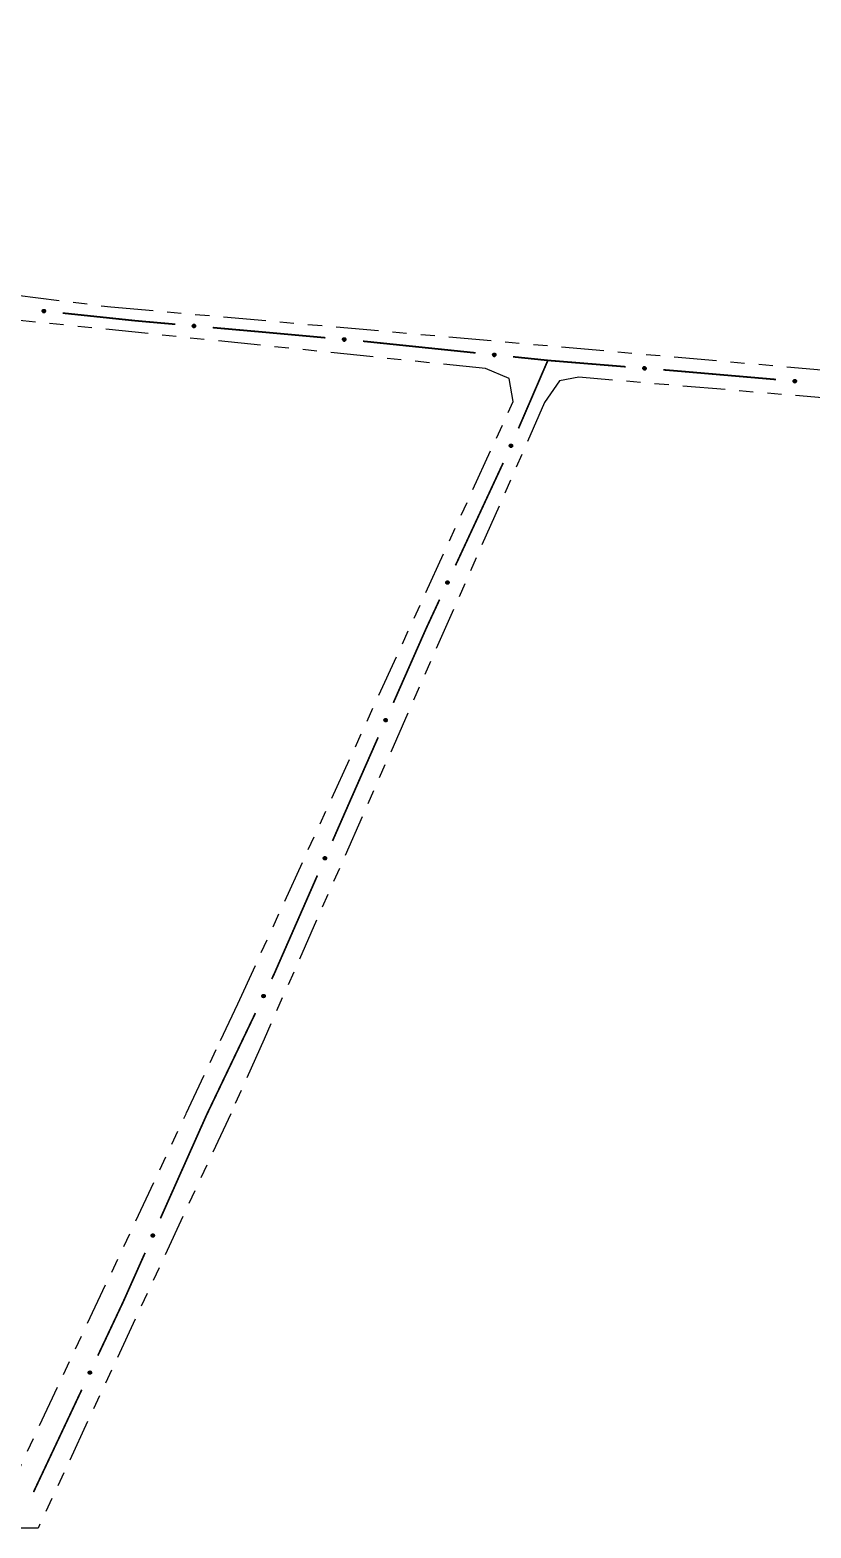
# Model space of a CAD drawing. Extents: x 203665 to 205970, y 4870865 to 4873745.
# Drawn here: x 204126.9 to 204209.7, y 4872104.6 to 4872263.5 of the extents above; entities that cross this region are included whole.
import ezdxf

# ---------------------------------------------------------------- set-up
doc = ezdxf.new("R2010")
doc.units = 0
doc.header["$LTSCALE"] = 1.5
doc.header["$MEASUREMENT"] = 0
doc.linetypes.add('TRACO_25', pattern=[8, 3, -1, 1, -1, 1, -1])
doc.layers.add('SV-EIXO-RUA-N-PAV', color=6, linetype='CONTINUOUS')
doc.layers.add('SV-RUA-NAO-PAV', color=7, linetype='CONTINUOUS')

msp = doc.modelspace()

# ---------------------------------------------------------------- linework, layer by layer
at = {"layer": 'SV-EIXO-RUA-N-PAV'}
for points in [[(204128.210528, 4872233.757851), (204128.248102, 4872233.78916), (204128.286797, 4872233.808385), (204128.323686, 4872233.81513), (204128.357838, 4872233.812591), (204128.392484, 4872233.806058), (204128.425962, 4872233.791765), (204128.459605, 4872233.767671), (204128.491276, 4872233.730199), (204128.508365, 4872233.689265), (204128.516913, 4872233.653454), (204128.516316, 4872233.61769), (204128.509405, 4872233.584139), (204128.493408, 4872233.549855), (204128.468658, 4872233.516), (204128.430209, 4872233.485065), (204128.392144, 4872233.466478), (204128.356292, 4872233.46089), (204128.320341, 4872233.461718), (204128.28505, 4872233.468812), (204128.252268, 4872233.483032), (204128.218226, 4872233.508013), (204128.188196, 4872233.546367), (204128.169224, 4872233.584121), (204128.163135, 4872233.619885), (204128.164747, 4872233.65526), (204128.170877, 4872233.69009), (204128.183843, 4872233.724341), (204128.210528, 4872233.757851)], [(204144.130338, 4872232.180936), (204144.167399, 4872232.21285), (204144.205778, 4872232.2327), (204144.242552, 4872232.240043), (204144.276741, 4872232.238058), (204144.311489, 4872232.232088), (204144.345194, 4872232.21834), (204144.379223, 4872232.194794), (204144.411498, 4872232.157841), (204144.429248, 4872232.11719), (204144.438376, 4872232.081522), (204144.438359, 4872232.045753), (204144.431994, 4872232.012094), (204144.416555, 4872231.977556), (204144.392357, 4872231.943304), (204144.354415, 4872231.911749), (204144.316656, 4872231.892547), (204144.280899, 4872231.886378), (204144.24494, 4872231.886623), (204144.209538, 4872231.893143), (204144.17653, 4872231.90683), (204144.142088, 4872231.931255), (204144.11144, 4872231.969117), (204144.091858, 4872232.006558), (204144.085189, 4872232.042219), (204144.086227, 4872232.077616), (204144.091791, 4872232.11254), (204144.104201, 4872232.146997), (204144.130338, 4872232.180936)], [(204160.066231, 4872230.747712), (204160.103356, 4872230.779552), (204160.141774, 4872230.799325), (204160.178563, 4872230.806594), (204160.212748, 4872230.80454), (204160.247483, 4872230.798501), (204160.281161, 4872230.784685), (204160.315143, 4872230.761072), (204160.347343, 4872230.724054), (204160.365012, 4872230.683367), (204160.374069, 4872230.647681), (204160.37398, 4872230.611912), (204160.367547, 4872230.578266), (204160.352039, 4872230.543759), (204160.327773, 4872230.509555), (204160.289767, 4872230.478077), (204160.25197, 4872230.45895), (204160.216201, 4872230.452853), (204160.180242, 4872230.45317), (204160.144854, 4872230.459761), (204160.111873, 4872230.473514), (204160.07748, 4872230.498008), (204160.046908, 4872230.535932), (204160.027401, 4872230.573412), (204160.020804, 4872230.609086), (204160.021913, 4872230.644481), (204160.027547, 4872230.679394), (204160.040025, 4872230.713825), (204160.066231, 4872230.747712)], [(204175.98436, 4872229.118619), (204176.021889, 4872229.149983), (204176.060556, 4872229.169264), (204176.097435, 4872229.176063), (204176.13159, 4872229.173574), (204176.166246, 4872229.167092), (204176.199745, 4872229.152847), (204176.233422, 4872229.128802), (204176.265148, 4872229.091377), (204176.282297, 4872229.050468), (204176.290897, 4872229.014669), (204176.290352, 4872228.978904), (204176.283491, 4872228.945343), (204176.267544, 4872228.911036), (204176.242843, 4872228.877145), (204176.204439, 4872228.846154), (204176.166401, 4872228.827511), (204176.130557, 4872228.821872), (204176.094605, 4872228.822647), (204176.059304, 4872228.829689), (204176.026501, 4872228.843861), (204175.992423, 4872228.868792), (204175.962337, 4872228.907103), (204175.94331, 4872228.944829), (204175.937168, 4872228.980584), (204175.938729, 4872229.015962), (204175.944808, 4872229.0508), (204175.957725, 4872229.08507), (204175.98436, 4872229.118619)], [(204191.916915, 4872227.687263), (204191.953751, 4872227.719436), (204191.991989, 4872227.739555), (204192.028711, 4872227.747156), (204192.062912, 4872227.745412), (204192.097701, 4872227.739686), (204192.131502, 4872227.726175), (204192.165696, 4872227.702869), (204192.198229, 4872227.666144), (204192.216265, 4872227.625619), (204192.225643, 4872227.590016), (204192.225878, 4872227.554247), (204192.219749, 4872227.520545), (204192.204554, 4872227.485899), (204192.180597, 4872227.451477), (204192.142877, 4872227.419657), (204192.105254, 4872227.40019), (204192.069542, 4872227.39377), (204192.033582, 4872227.393763), (204191.998135, 4872227.400034), (204191.965032, 4872227.413488), (204191.930418, 4872227.43767), (204191.899505, 4872227.475316), (204191.87966, 4872227.512619), (204191.872741, 4872227.548232), (204191.873531, 4872227.583635), (204191.878849, 4872227.618598), (204191.891016, 4872227.653141), (204191.916915, 4872227.687263)], [(204207.853893, 4872226.323621), (204207.889281, 4872226.357381), (204207.926599, 4872226.379159), (204207.962952, 4872226.388365), (204207.997198, 4872226.388123), (204208.032204, 4872226.38393), (204208.066566, 4872226.371916), (204208.101749, 4872226.350133), (204208.135864, 4872226.314872), (204208.155661, 4872226.275177), (204208.166593, 4872226.24002), (204208.168397, 4872226.204296), (204208.163754, 4872226.170357), (204208.150094, 4872226.135077), (204208.127672, 4872226.099638), (204208.091385, 4872226.066192), (204208.054653, 4872226.045092), (204208.019257, 4872226.037112), (204207.983331, 4872226.035525), (204207.947644, 4872226.040234), (204207.913982, 4872226.052222), (204207.87834, 4872226.074862), (204207.845804, 4872226.111115), (204207.824341, 4872226.14751), (204207.815865, 4872226.182785), (204207.8151, 4872226.218189), (204207.818879, 4872226.253351), (204207.829518, 4872226.288395), (204207.853893, 4872226.323621)], [(204177.731708, 4872219.2652), (204177.713009, 4872219.310392), (204177.706179, 4872219.353057), (204177.710725, 4872219.390281), (204177.723319, 4872219.422127), (204177.739873, 4872219.453256), (204177.763487, 4872219.480959), (204177.796507, 4872219.5059), (204177.84171, 4872219.524976), (204177.885875, 4872219.529099), (204177.922608, 4872219.526595), (204177.956571, 4872219.515375), (204177.986542, 4872219.498787), (204178.014507, 4872219.473306), (204178.039455, 4872219.439597), (204178.057537, 4872219.39368), (204178.063945, 4872219.351807), (204178.058603, 4872219.315918), (204178.047107, 4872219.281844), (204178.029825, 4872219.250267), (204178.006489, 4872219.223207), (204177.972504, 4872219.198149), (204177.926947, 4872219.180903), (204177.885256, 4872219.174034), (204177.849302, 4872219.178871), (204177.816011, 4872219.190945), (204177.784587, 4872219.207168), (204177.755752, 4872219.229746), (204177.731708, 4872219.2652)], [(204170.992798, 4872204.757184), (204170.975385, 4872204.802888), (204170.969765, 4872204.845728), (204170.975361, 4872204.882809), (204170.988851, 4872204.914286), (204171.006279, 4872204.944935), (204171.030667, 4872204.971958), (204171.064379, 4872204.995955), (204171.110103, 4872205.013745), (204171.154368, 4872205.016618), (204171.191015, 4872205.013076), (204171.224647, 4872205.000899), (204171.254137, 4872204.98347), (204171.28137, 4872204.957209), (204171.305355, 4872204.922808), (204171.32213, 4872204.876398), (204171.327352, 4872204.83436), (204171.320997, 4872204.798636), (204171.308541, 4872204.764902), (204171.290374, 4872204.733825), (204171.266281, 4872204.707436), (204171.231601, 4872204.683349), (204171.185575, 4872204.667399), (204171.143707, 4872204.661712), (204171.107903, 4872204.667564), (204171.074967, 4872204.680574), (204171.044015, 4872204.69768), (204171.015829, 4872204.721065), (204170.992798, 4872204.757184)], [(204164.438939, 4872190.159409), (204164.420607, 4872190.204752), (204164.414124, 4872190.247471), (204164.418972, 4872190.284657), (204164.431824, 4872190.3164), (204164.448629, 4872190.347394), (204164.472467, 4872190.374904), (204164.505688, 4872190.399576), (204164.551044, 4872190.418285), (204164.595242, 4872190.42205), (204164.631953, 4872190.419248), (204164.665824, 4872190.407753), (204164.69566, 4872190.390922), (204164.723417, 4872190.365216), (204164.748091, 4872190.331305), (204164.7658, 4872190.285243), (204164.771868, 4872190.243319), (204164.766235, 4872190.207474), (204164.754463, 4872190.173496), (204164.736926, 4872190.142059), (204164.713371, 4872190.115189), (204164.679184, 4872190.090408), (204164.633488, 4872190.073532), (204164.591744, 4872190.067002), (204164.555829, 4872190.07213), (204164.522638, 4872190.084473), (204164.491346, 4872190.100951), (204164.462695, 4872190.123762), (204164.438939, 4872190.159409)], [(204157.994189, 4872175.51456), (204157.975772, 4872175.559868), (204157.969208, 4872175.602574), (204157.973986, 4872175.639769), (204157.986778, 4872175.671537), (204158.003525, 4872175.702562), (204158.027311, 4872175.730117), (204158.060485, 4872175.754852), (204158.105806, 4872175.773646), (204158.149996, 4872175.777495), (204158.186712, 4872175.774762), (204158.220605, 4872175.763331), (204158.250473, 4872175.746556), (204158.278278, 4872175.720902), (204158.303016, 4872175.687039), (204158.320812, 4872175.64101), (204158.326959, 4872175.599097), (204158.321394, 4872175.563242), (204158.309685, 4872175.529241), (204158.292208, 4872175.497771), (204158.268703, 4872175.470857), (204158.234563, 4872175.446011), (204158.1889, 4872175.429049), (204158.147167, 4872175.42244), (204158.111243, 4872175.427501), (204158.078029, 4872175.439782), (204158.046706, 4872175.456201), (204158.018012, 4872175.478958), (204157.994189, 4872175.51456)], [(204151.482986, 4872160.904787), (204151.466095, 4872160.950686), (204151.460964, 4872160.993588), (204151.466983, 4872161.030603), (204151.480831, 4872161.061924), (204151.498607, 4872161.092372), (204151.523302, 4872161.119115), (204151.557285, 4872161.142727), (204151.603209, 4872161.159994), (204151.647503, 4872161.162362), (204151.684108, 4872161.158402), (204151.717599, 4872161.145843), (204151.746888, 4872161.128079), (204151.77382, 4872161.101509), (204151.797411, 4872161.066836), (204151.813656, 4872161.020238), (204151.818398, 4872160.978143), (204151.811636, 4872160.942494), (204151.798797, 4872160.908904), (204151.780276, 4872160.878037), (204151.755884, 4872160.851924), (204151.720932, 4872160.828234), (204151.674726, 4872160.81281), (204151.632796, 4872160.807601), (204151.597062, 4872160.813861), (204151.564276, 4872160.827246), (204151.533521, 4872160.844703), (204151.505604, 4872160.868408), (204151.482986, 4872160.904787)], [(204140.04825, 4872135.663103), (204140.066388, 4872135.617682), (204140.072688, 4872135.574936), (204140.067681, 4872135.537772), (204140.054693, 4872135.506084), (204140.037754, 4872135.475162), (204140.013799, 4872135.447755), (204139.980473, 4872135.423225), (204139.935037, 4872135.404711), (204139.890824, 4872135.401135), (204139.854125, 4872135.404094), (204139.820303, 4872135.415735), (204139.79054, 4872135.432693), (204139.762894, 4872135.458518), (204139.738365, 4872135.492534), (204139.720854, 4872135.538672), (204139.714965, 4872135.580621), (204139.720751, 4872135.616441), (204139.732669, 4872135.650369), (204139.75034, 4872135.681731), (204139.774011, 4872135.708499), (204139.808304, 4872135.733134), (204139.854071, 4872135.749814), (204139.895843, 4872135.756165), (204139.931735, 4872135.750883), (204139.964874, 4872135.738398), (204139.996094, 4872135.721786), (204140.024648, 4872135.698852), (204140.04825, 4872135.663103)], [(204133.373091, 4872121.120481), (204133.39028, 4872121.074693), (204133.395689, 4872121.031825), (204133.38991, 4872120.994773), (204133.376266, 4872120.963362), (204133.358688, 4872120.932799), (204133.334167, 4872120.905896), (204133.300338, 4872120.882065), (204133.254527, 4872120.8645), (204133.210249, 4872120.861845), (204133.17362, 4872120.865567), (204133.140047, 4872120.877908), (204133.110643, 4872120.895482), (204133.08354, 4872120.921877), (204133.059724, 4872120.956395), (204133.043177, 4872121.002888), (204133.038162, 4872121.04495), (204133.044692, 4872121.080643), (204133.057314, 4872121.114315), (204133.075633, 4872121.145302), (204133.099855, 4872121.171572), (204133.134653, 4872121.195489), (204133.180758, 4872121.211213), (204133.222653, 4872121.216694), (204133.258428, 4872121.210666), (204133.291299, 4872121.197494), (204133.322167, 4872121.180236), (204133.350237, 4872121.156713), (204133.373091, 4872121.120481)]]:
    msp.add_lwpolyline(points, close=True, dxfattribs=at)
for points in [[(204128.163135, 4872233.619885), (204128.516316, 4872233.61769)], [(204128.164747, 4872233.65526), (204128.516913, 4872233.653454)], [(204128.166479, 4872233.636871), (204128.514592, 4872233.633157)], [(204128.169224, 4872233.584121), (204128.509405, 4872233.584139)], [(204128.16955, 4872233.600874), (204128.509807, 4872233.600731)], [(204128.170877, 4872233.69009), (204128.508365, 4872233.689265)], [(204128.171693, 4872233.673368), (204128.507878, 4872233.673654)], [(204128.180764, 4872233.56402), (204128.496593, 4872233.566449)], [(204128.182049, 4872233.706579), (204128.495308, 4872233.71065)], [(204128.183843, 4872233.724341), (204128.491276, 4872233.730199)], [(204128.188196, 4872233.546367), (204128.493408, 4872233.549855)], [(204128.197834, 4872233.739219), (204128.471738, 4872233.747433)], [(204128.20719, 4872233.528309), (204128.477952, 4872233.532737)], [(204128.210528, 4872233.757851), (204128.459605, 4872233.767671)], [(204128.218226, 4872233.508013), (204128.468658, 4872233.516)], [(204128.231688, 4872233.774074), (204128.435384, 4872233.780073)], [(204128.240973, 4872233.497312), (204128.44167, 4872233.500883)], [(204128.248102, 4872233.78916), (204128.425962, 4872233.791765)], [(204128.252268, 4872233.483032), (204128.430209, 4872233.485065)], [(204128.270113, 4872233.800214), (204128.400316, 4872233.798857)], [(204128.273041, 4872233.476099), (204128.404744, 4872233.475957)], [(204128.28505, 4872233.468812), (204128.392144, 4872233.466478)], [(204128.286797, 4872233.808385), (204128.392484, 4872233.806058)], [(204144.085189, 4872232.042219), (204144.438359, 4872232.045753)], [(204144.086227, 4872232.077616), (204144.438376, 4872232.081522)], [(204144.088257, 4872232.059257), (204144.436385, 4872232.06119)], [(204144.091791, 4872232.11254), (204144.429248, 4872232.11719)], [(204144.091858, 4872232.006558), (204144.431994, 4872232.012094)], [(204144.091912, 4872232.023315), (204144.432126, 4872232.028691)], [(204144.092879, 4872232.095834), (204144.429015, 4872232.101573)], [(204144.102695, 4872232.129209), (204144.415846, 4872232.138361)], [(204144.103722, 4872231.986648), (204144.419471, 4872231.994199)], [(204144.104201, 4872232.146997), (204144.411498, 4872232.157841)], [(204144.11144, 4872231.969117), (204144.416555, 4872231.977556)], [(204144.117948, 4872232.162101), (204144.391683, 4872232.174756)], [(204144.130338, 4872232.180936), (204144.379223, 4872232.194794)], [(204144.130724, 4872231.95137), (204144.401379, 4872231.960189)], [(204144.142088, 4872231.931255), (204144.392357, 4872231.943304)], [(204144.151232, 4872232.197499), (204144.354805, 4872232.206802)], [(204144.165005, 4872231.920925), (204144.365617, 4872231.927751)], [(204144.167399, 4872232.21285), (204144.345194, 4872232.21834)], [(204144.17653, 4872231.90683), (204144.354415, 4872231.911749)], [(204144.189228, 4872232.22426), (204144.319436, 4872232.225015)], [(204144.197413, 4872231.900235), (204144.329101, 4872231.902229)], [(204144.205778, 4872232.2327), (204144.311489, 4872232.232088)], [(204144.209538, 4872231.893143), (204144.316656, 4872231.892547)], [(204160.020804, 4872230.609086), (204160.37398, 4872230.611912)], [(204160.021913, 4872230.644481), (204160.374069, 4872230.647681)], [(204160.023906, 4872230.626118), (204160.372037, 4872230.627353)], [(204160.027401, 4872230.573412), (204160.367547, 4872230.578266)], [(204160.027489, 4872230.590169), (204160.367713, 4872230.594863)], [(204160.027547, 4872230.679394), (204160.365012, 4872230.683367)], [(204160.028601, 4872230.662685), (204160.364748, 4872230.66775)], [(204160.038484, 4872230.696041), (204160.351653, 4872230.704565)], [(204160.039225, 4872230.553478), (204160.354988, 4872230.560396)], [(204160.040025, 4872230.713825), (204160.347343, 4872230.724054)], [(204160.046908, 4872230.535932), (204160.352039, 4872230.543759)], [(204160.053803, 4872230.728902), (204160.327563, 4872230.741008)], [(204160.066156, 4872230.518146), (204160.336828, 4872230.526423)], [(204160.066231, 4872230.747712), (204160.315143, 4872230.761072)], [(204160.07748, 4872230.498008), (204160.327773, 4872230.509555)], [(204160.087158, 4872230.764234), (204160.290749, 4872230.773128)], [(204160.100376, 4872230.487632), (204160.301002, 4872230.494056)], [(204160.103356, 4872230.779552), (204160.281161, 4872230.784685)], [(204160.111873, 4872230.473514), (204160.289767, 4872230.478077)], [(204160.125208, 4872230.790918), (204160.255417, 4872230.791412)], [(204160.132743, 4872230.466878), (204160.264435, 4872230.468607)], [(204160.141774, 4872230.799325), (204160.247483, 4872230.798501)], [(204160.144854, 4872230.459761), (204160.25197, 4872230.45895)], [(204175.937168, 4872228.980584), (204176.290352, 4872228.978904)], [(204175.938729, 4872229.015962), (204176.290897, 4872229.014669)], [(204175.940488, 4872228.997575), (204176.288606, 4872228.994369)], [(204175.94331, 4872228.944829), (204176.283491, 4872228.945343)], [(204175.943612, 4872228.961583), (204176.283868, 4872228.961937)], [(204175.944808, 4872229.0508), (204176.282297, 4872229.050468)], [(204175.945649, 4872229.03408), (204176.281833, 4872229.034856)], [(204175.954879, 4872228.924745), (204176.270705, 4872228.927635)], [(204175.955956, 4872229.067306), (204176.269209, 4872229.071834)], [(204175.957725, 4872229.08507), (204176.265148, 4872229.091377)], [(204175.962337, 4872228.907103), (204176.267544, 4872228.911036)], [(204175.971693, 4872229.099969), (204176.245586, 4872229.108582)], [(204175.981357, 4872228.889073), (204176.252113, 4872228.893896)], [(204175.98436, 4872229.118619), (204176.233422, 4872229.128802)], [(204175.992423, 4872228.868792), (204176.242843, 4872228.877145)], [(204176.005496, 4872229.134873), (204176.209184, 4872229.141169)], [(204176.015185, 4872228.858125), (204176.215877, 4872228.861989)], [(204176.021889, 4872229.149983), (204176.199745, 4872229.152847)], [(204176.026501, 4872228.843861), (204176.204439, 4872228.846154)], [(204176.043883, 4872229.161069), (204176.174088, 4872229.159902)], [(204176.047285, 4872228.836959), (204176.178988, 4872228.837009)], [(204176.059304, 4872228.829689), (204176.166401, 4872228.827511)], [(204176.060556, 4872229.169264), (204176.166246, 4872229.167092)], [(204191.872741, 4872227.548232), (204192.225878, 4872227.554247)], [(204191.873531, 4872227.583635), (204192.225643, 4872227.590016)], [(204191.87569, 4872227.565291), (204192.223795, 4872227.569671)], [(204191.878849, 4872227.618598), (204192.216265, 4872227.625619)], [(204191.879597, 4872227.529376), (204192.219765, 4872227.537142)], [(204191.87966, 4872227.512619), (204192.219749, 4872227.520545)], [(204191.880054, 4872227.6019), (204192.216142, 4872227.61)], [(204191.889635, 4872227.635343), (204192.202715, 4872227.646695)], [(204191.891016, 4872227.653141), (204192.198229, 4872227.666144)], [(204191.891664, 4872227.492792), (204192.207352, 4872227.502562)], [(204191.899505, 4872227.475316), (204192.204554, 4872227.485899)], [(204191.904657, 4872227.668341), (204192.178297, 4872227.682919)], [(204191.916915, 4872227.687263), (204192.165696, 4872227.702869)], [(204191.918913, 4872227.457705), (204192.189499, 4872227.468426)], [(204191.930418, 4872227.43767), (204192.180597, 4872227.451477)], [(204191.937692, 4872227.703972), (204192.141194, 4872227.714705)], [(204191.953408, 4872227.427501), (204192.153967, 4872227.435737)], [(204191.953751, 4872227.719436), (204192.131502, 4872227.726175)], [(204191.965032, 4872227.413488), (204192.142877, 4872227.419657)], [(204191.975499, 4872227.730999), (204192.105698, 4872227.732669)], [(204191.985961, 4872227.40704), (204192.117631, 4872227.409959)], [(204191.991989, 4872227.739555), (204192.097701, 4872227.739686)], [(204191.998135, 4872227.400034), (204192.105254, 4872227.40019)], [(204207.8151, 4872226.218189), (204208.166593, 4872226.24002)], [(204207.815865, 4872226.182785), (204208.168397, 4872226.204296)], [(204207.818062, 4872226.199958), (204208.16564, 4872226.219613)], [(204207.818879, 4872226.253351), (204208.155661, 4872226.275177)], [(204207.820815, 4872226.236722), (204208.156223, 4872226.259568)], [(204207.823542, 4872226.164248), (204208.163041, 4872226.18694)], [(204207.824341, 4872226.14751), (204208.163754, 4872226.170357)], [(204207.828919, 4872226.270554), (204208.141199, 4872226.295638)], [(204207.829518, 4872226.288395), (204208.135864, 4872226.314872)], [(204207.837204, 4872226.12823), (204208.152158, 4872226.151847)], [(204207.842478, 4872226.304179), (204208.115214, 4872226.330756)], [(204207.845804, 4872226.111115), (204208.150094, 4872226.135077)], [(204207.853893, 4872226.323621), (204208.101749, 4872226.350133)], [(204207.865967, 4872226.094373), (204208.135821, 4872226.116961)], [(204207.873917, 4872226.341227), (204208.076751, 4872226.360883)], [(204207.87834, 4872226.074862), (204208.127672, 4872226.099638)], [(204207.889281, 4872226.357381), (204208.066566, 4872226.371916)], [(204207.901754, 4872226.065712), (204208.101758, 4872226.082744)], [(204207.910501, 4872226.369887), (204208.040502, 4872226.377271)], [(204207.913982, 4872226.052222), (204208.091385, 4872226.066192)], [(204207.926599, 4872226.379159), (204208.032204, 4872226.38393)], [(204207.935173, 4872226.0467), (204208.066589, 4872226.055395)], [(204207.947644, 4872226.040234), (204208.054653, 4872226.045092)], [(204177.706179, 4872219.353057), (204177.739873, 4872219.453256)], [(204177.709011, 4872219.334697), (204177.74908, 4872219.458588)], [(204177.713009, 4872219.310392), (204177.763487, 4872219.480959)], [(204177.722523, 4872219.29023), (204177.777454, 4872219.486472)], [(204177.731708, 4872219.2652), (204177.796507, 4872219.5059)], [(204177.745714, 4872219.247533), (204177.81944, 4872219.511457)], [(204177.755752, 4872219.229746), (204177.84171, 4872219.524976)], [(204177.772173, 4872219.222745), (204177.861572, 4872219.523003)], [(204177.784587, 4872219.207168), (204177.885875, 4872219.529099)], [(204177.800793, 4872219.202968), (204177.900634, 4872219.523986)], [(204177.816011, 4872219.190945), (204177.922608, 4872219.526595)], [(204177.834082, 4872219.187122), (204177.941292, 4872219.518335)], [(204177.849302, 4872219.178871), (204177.956571, 4872219.515375)], [(204177.86936, 4872219.179335), (204177.970822, 4872219.504111)], [(204177.885256, 4872219.174034), (204177.986542, 4872219.498787)], [(204177.907881, 4872219.179064), (204177.999614, 4872219.481288)], [(204177.926947, 4872219.180903), (204178.014507, 4872219.473306)], [(204177.949842, 4872219.193657), (204178.026245, 4872219.453454)], [(204177.972504, 4872219.198149), (204178.039455, 4872219.439597)], [(204177.989493, 4872219.216677), (204178.04585, 4872219.409331)], [(204178.006489, 4872219.223207), (204178.057537, 4872219.39368)], [(204178.019293, 4872219.240973), (204178.058649, 4872219.366658)], [(204178.029825, 4872219.250267), (204178.063945, 4872219.351807)], [(204170.969765, 4872204.845728), (204171.006279, 4872204.944935)], [(204170.972076, 4872204.827295), (204171.015632, 4872204.950004)], [(204170.975385, 4872204.802888), (204171.030667, 4872204.971958)], [(204170.984324, 4872204.782464), (204171.044785, 4872204.977074)], [(204170.992798, 4872204.757184), (204171.064379, 4872204.995955)], [(204171.006299, 4872204.739128), (204171.08746, 4872205.000861)], [(204171.015829, 4872204.721065), (204171.110103, 4872205.013745)], [(204171.032046, 4872204.713602), (204171.129902, 4872205.011211)], [(204171.044015, 4872204.69768), (204171.154368, 4872205.016618)], [(204171.060096, 4872204.693023), (204171.168976, 4872205.011089)], [(204171.074967, 4872204.680574), (204171.191015, 4872205.013076)], [(204171.092923, 4872204.676243), (204171.209458, 4872205.004291)], [(204171.107903, 4872204.667564), (204171.224647, 4872205.000899)], [(204171.127967, 4872204.66746), (204171.238574, 4872204.989237)], [(204171.143707, 4872204.661712), (204171.254137, 4872204.98347)], [(204171.166465, 4872204.666101), (204171.266709, 4872204.965609)], [(204171.185575, 4872204.667399), (204171.28137, 4872204.957209)], [(204171.208821, 4872204.679501), (204171.292542, 4872204.937033)], [(204171.231601, 4872204.683349), (204171.305355, 4872204.922808)], [(204171.249108, 4872204.701389), (204171.310891, 4872204.892373)], [(204171.266281, 4872204.707436), (204171.32213, 4872204.876398)], [(204171.279583, 4872204.724834), (204171.322478, 4872204.849355)], [(204171.290374, 4872204.733825), (204171.327352, 4872204.83436)], [(204164.414124, 4872190.247471), (204164.448629, 4872190.347394)], [(204164.416807, 4872190.229088), (204164.457879, 4872190.352651)], [(204164.420607, 4872190.204752), (204164.472467, 4872190.374904)], [(204164.429957, 4872190.184514), (204164.486479, 4872190.380303)], [(204164.438939, 4872190.159409), (204164.505688, 4872190.399576)], [(204164.452802, 4872190.141629), (204164.528665, 4872190.404947)], [(204164.462695, 4872190.123762), (204164.551044, 4872190.418285)], [(204164.479058, 4872190.116628), (204164.57089, 4872190.416151)], [(204164.491346, 4872190.100951), (204164.595242, 4872190.42205)], [(204164.507518, 4872190.09662), (204164.609958, 4872190.416817)], [(204164.522638, 4872190.084473), (204164.631953, 4872190.419248)], [(204164.540676, 4872190.080504), (204164.65057, 4872190.410837)], [(204164.555829, 4872190.07213), (204164.665824, 4872190.407753)], [(204164.57589, 4872190.072431), (204164.679983, 4872190.396374)], [(204164.591744, 4872190.067002), (204164.69566, 4872190.390922)], [(204164.614408, 4872190.071848), (204164.70859, 4872190.373318)], [(204164.633488, 4872190.073532), (204164.723417, 4872190.365216)], [(204164.656486, 4872190.0861), (204164.734994, 4872190.345269)], [(204164.679184, 4872190.090408), (204164.748091, 4872190.331305)], [(204164.696322, 4872190.108797), (204164.75424, 4872190.300989)], [(204164.713371, 4872190.115189), (204164.7658, 4872190.285243)], [(204164.726318, 4872190.132852), (204164.766693, 4872190.258213)], [(204164.736926, 4872190.142059), (204164.771868, 4872190.243319)], [(204157.969208, 4872175.602574), (204158.003525, 4872175.702562)], [(204157.971925, 4872175.584197), (204158.012764, 4872175.707837)], [(204157.975772, 4872175.559868), (204158.027311, 4872175.730117)], [(204157.98516, 4872175.539647), (204158.041312, 4872175.735543)], [(204157.994189, 4872175.51456), (204158.060485, 4872175.754852)], [(204158.008085, 4872175.496806), (204158.083452, 4872175.760266)], [(204158.018012, 4872175.478958), (204158.105806, 4872175.773646)], [(204158.034389, 4872175.471854), (204158.125656, 4872175.77155)], [(204158.046706, 4872175.456201), (204158.149996, 4872175.777495)], [(204158.062886, 4872175.4519), (204158.164723, 4872175.77229)], [(204158.078029, 4872175.439782), (204158.186712, 4872175.774762)], [(204158.096075, 4872175.435847), (204158.205345, 4872175.766386)], [(204158.111243, 4872175.427501), (204158.220605, 4872175.763331)], [(204158.131304, 4872175.42784), (204158.234786, 4872175.751978)], [(204158.147167, 4872175.42244), (204158.250473, 4872175.746556)], [(204158.169823, 4872175.42733), (204158.263436, 4872175.728977)], [(204158.1889, 4872175.429049), (204158.278278, 4872175.720902)], [(204158.211873, 4872175.441661), (204158.289893, 4872175.700977)], [(204158.234563, 4872175.446011), (204158.303016, 4872175.687039)], [(204158.251667, 4872175.464433), (204158.309222, 4872175.656733)], [(204158.268703, 4872175.470857), (204158.320812, 4872175.64101)], [(204158.281618, 4872175.488544), (204158.321756, 4872175.613982)], [(204158.292208, 4872175.497771), (204158.326959, 4872175.599097)], [(204151.460964, 4872160.993588), (204151.498607, 4872161.092372)], [(204151.463064, 4872160.97513), (204151.508018, 4872161.097334)], [(204151.466095, 4872160.950686), (204151.523302, 4872161.119115)], [(204151.474801, 4872160.930163), (204151.537477, 4872161.12407)], [(204151.482986, 4872160.904787), (204151.557285, 4872161.142727)], [(204151.49628, 4872160.886579), (204151.58042, 4872161.147369)], [(204151.505604, 4872160.868408), (204151.603209, 4872161.159994)], [(204151.521734, 4872160.86076), (204151.622978, 4872161.157235)], [(204151.533521, 4872160.844703), (204151.647503, 4872161.162362)], [(204151.549548, 4872160.839863), (204151.662047, 4872161.156667)], [(204151.564276, 4872160.827246), (204151.684108, 4872161.158402)], [(204151.582181, 4872160.822709), (204151.70245, 4872161.149407)], [(204151.597062, 4872160.813861), (204151.717599, 4872161.145843)], [(204151.617122, 4872160.813528), (204151.731392, 4872161.134023)], [(204151.632796, 4872160.807601), (204151.746888, 4872161.128079)], [(204151.655603, 4872160.811729), (204151.759256, 4872161.110075)], [(204151.674726, 4872160.81281), (204151.77382, 4872161.101509)], [(204151.698109, 4872160.824646), (204151.784761, 4872161.081206)], [(204151.720932, 4872160.828234), (204151.797411, 4872161.066836)], [(204151.738643, 4872160.846074), (204151.802599, 4872161.03634)], [(204151.755884, 4872160.851924), (204151.813656, 4872161.020238)], [(204151.769383, 4872160.869169), (204151.813696, 4872160.993193)], [(204151.780276, 4872160.878037), (204151.818398, 4872160.978143)], [(204139.75034, 4872135.681731), (204139.714965, 4872135.580621)], [(204139.760988, 4872135.690892), (204139.720076, 4872135.565705)], [(204139.774011, 4872135.708499), (204139.720854, 4872135.538672)], [(204139.791086, 4872135.714818), (204139.732346, 4872135.522877)], [(204139.808304, 4872135.733134), (204139.738365, 4872135.492534)], [(204139.83102, 4872135.737344), (204139.751402, 4872135.478514)], [(204139.854071, 4872135.749814), (204139.762894, 4872135.458518)], [(204139.873158, 4872135.751416), (204139.777686, 4872135.450352)], [(204139.895843, 4872135.756165), (204139.79054, 4872135.432693)], [(204139.911673, 4872135.750668), (204139.806193, 4872135.427174)], [(204139.931735, 4872135.750883), (204139.820303, 4872135.415735)], [(204139.946852, 4872135.742444), (204139.835544, 4872135.412585)], [(204139.964874, 4872135.738398), (204139.854125, 4872135.404094)], [(204139.979941, 4872135.726187), (204139.87613, 4872135.406431)], [(204139.996094, 4872135.721786), (204139.890824, 4872135.401135)], [(204140.008315, 4872135.706057), (204139.9152, 4872135.406929)], [(204140.024648, 4872135.698852), (204139.935037, 4872135.404711)], [(204140.034464, 4872135.680943), (204139.957473, 4872135.417953)], [(204140.04825, 4872135.663103), (204139.980473, 4872135.423225)], [(204140.057124, 4872135.637961), (204139.999764, 4872135.442415)], [(204140.066388, 4872135.617682), (204140.013799, 4872135.447755)], [(204140.070084, 4872135.59333), (204140.028483, 4872135.469945)], [(204140.072688, 4872135.574936), (204140.037754, 4872135.475162)], [(204133.075633, 4872121.145302), (204133.038162, 4872121.04495)], [(204133.086469, 4872121.15424), (204133.042962, 4872121.029931)], [(204133.099855, 4872121.171572), (204133.043177, 4872121.002888)], [(204133.117059, 4872121.177535), (204133.054338, 4872120.986857)], [(204133.134653, 4872121.195489), (204133.059724, 4872120.956395)], [(204133.157452, 4872121.199225), (204133.072467, 4872120.942108)], [(204133.180758, 4872121.211213), (204133.08354, 4872120.921877)], [(204133.199874, 4872121.212417), (204133.098159, 4872120.913405)], [(204133.222653, 4872121.216694), (204133.110643, 4872120.895482)], [(204133.238365, 4872121.210868), (204133.126178, 4872120.889639)], [(204133.258428, 4872121.210666), (204133.140047, 4872120.877908)], [(204133.273365, 4872121.201914), (204133.15522, 4872120.874442)], [(204133.291299, 4872121.197494), (204133.17362, 4872120.865567)], [(204133.306109, 4872121.184972), (204133.195668, 4872120.867445)], [(204133.322167, 4872121.180236), (204133.210249, 4872120.861845)], [(204133.334058, 4872121.164256), (204133.234741, 4872120.867131)], [(204133.350237, 4872121.156713), (204133.254527, 4872120.8645)], [(204133.359679, 4872121.138604), (204133.277233, 4872120.877272)], [(204133.373091, 4872121.120481), (204133.300338, 4872120.882065)], [(204133.38144, 4872121.09516), (204133.320025, 4872120.90085)], [(204133.39028, 4872121.074693), (204133.334167, 4872120.905896)], [(204133.393469, 4872121.050269), (204133.349309, 4872120.927776)], [(204133.395689, 4872121.031825), (204133.358688, 4872120.932799)]]:
    msp.add_lwpolyline(points, dxfattribs=at)
at = {"layer": 'SV-EIXO-RUA-N-PAV', "const_width": 0.18}
for points in [[(204130.330906, 4872233.423965), (204137.292444, 4872232.691171)], [(204137.292444, 4872232.691171), (204138.082518, 4872232.608006)], [(204138.082518, 4872232.608006), (204142.271563, 4872232.235646)], [(204146.255853, 4872231.881487), (204151.236216, 4872231.438787)], [(204151.236216, 4872231.438787), (204151.790025, 4872231.389561)], [(204151.790025, 4872231.389561), (204158.207569, 4872230.806147)], [(204162.190708, 4872230.439556), (204174.126595, 4872229.20076)], [(204178.105224, 4872228.787828), (204181.089195, 4872228.47813)], [(204181.089195, 4872228.47813), (204181.794234, 4872228.404956)], [(204181.454515, 4872227.617428), (204181.794234, 4872228.404956)], [(204181.794234, 4872228.404956), (204190.057801, 4872227.728909)], [(204178.681878, 4872221.189949), (204181.454515, 4872227.617428)], [(204194.044481, 4872227.402757), (204195.041152, 4872227.321219)], [(204195.041152, 4872227.321219), (204195.577893, 4872227.277309)], [(204195.577893, 4872227.277309), (204206.000511, 4872226.376588)], [(204171.997025, 4872206.65429), (204177.059854, 4872217.533985)], [(204168.876139, 4872199.947704), (204170.309416, 4872203.027725)], [(204168.632885, 4872199.39614), (204168.876139, 4872199.947704)], [(204165.404687, 4872192.07639), (204168.632885, 4872199.39614)], [(204160.825732, 4872181.693874), (204163.790589, 4872188.416515)], [(204158.956322, 4872177.433358), (204160.563517, 4872181.096269)], [(204160.563517, 4872181.096269), (204160.825732, 4872181.693874)], [(204152.775325, 4872163.346435), (204157.349126, 4872173.770446)], [(204152.508781, 4872162.790318), (204152.775325, 4872163.346435)], [(204145.593363, 4872148.361979), (204150.779927, 4872159.183234)], [(204145.593363, 4872148.361979), (204140.704063, 4872137.403204)], [(204139.074297, 4872133.750279), (204137.037088, 4872129.184123)], [(204136.771271, 4872128.588326), (204134.064962, 4872122.846562)], [(204137.037088, 4872129.184123), (204136.771271, 4872128.588326)], [(204132.359555, 4872119.228332), (204127.243332, 4872108.373644)]]:
    msp.add_lwpolyline(points, dxfattribs=at)
at = {"layer": 'SV-RUA-NAO-PAV', "linetype": 'TRACO_25'}
for points in [[(204212.126783, 4872377.803918, 9.390172), (204152.646698, 4872384.228734, 9.251024), (204148.957408, 4872382.758808, 9.251024), (204146.248708, 4872379.648617, 9.290781), (204118.133801, 4872317.052982, 8.515532), (204087.761569, 4872247.706687, 7.551439), (204086.732962, 4872244.176331, 7.720404), (204087.963867, 4872241.685947, 7.770099), (204113.594713, 4872236.803617, 8.127907), (204135.434883, 4872234.081805, 8.545349), (204210.824432, 4872227.395877, 8.604983)], [(204143.43019, 4872148.517074, 7.302962), (204147.074924, 4872156.255078, 7.302962), (204148.902659, 4872160.141978, 7.302962), (204178.117024, 4872224.037695, 8.068273), (204177.70611, 4872226.468015, 8.038455), (204175.195801, 4872227.538315, 8.068273), (204113.835821, 4872233.883249, 7.670708), (204086.75488, 4872239.165726, 7.372535), (204085.074901, 4872239.285854, 7.372535), (204083.405691, 4872237.39574, 7.352657), (204051.423574, 4872167.919539, 6.110271), (204047.212976, 4872169.920066, 6.110271), (204081.143752, 4872242.696533, 7.332779), (204110.267994, 4872306.922295, 8.276993)], [(204256.640138, 4872148.515242, 8.893217), (204274.850669, 4872187.614324, 8.893217), (204289.126601, 4872219.146577, 10.50335), (204289.178262, 4872220.128138, 10.50335), (204288.351685, 4872220.283121, 10.50335), (204287.008497, 4872220.283121, 10.50335), (204285.407003, 4872220.024816, 8.475775), (204283.288899, 4872219.043255, 8.485714), (204280.775348, 4872217.709956, 8.485714), (204276.275566, 4872217.61025, 8.495653), (204271.495496, 4872218.290657, 8.445958), (204243.704068, 4872222.402023, 8.515532), (204231.057057, 4872224.549629, 8.505592), (204221.750766, 4872224.549629, 8.445958), (204212.555554, 4872224.285384, 8.127907), (204185.085758, 4872226.617532, 8.237237), (204183.015982, 4872226.247628, 8.237237), (204181.456933, 4872223.927454, 8.227298), (204151.708026, 4872156.426738, 7.422231), (204148.153676, 4872148.517074, 7.422231)], [(204148.153398, 4872148.490629, 6.617164), (204127.724791, 4872104.556717, 6.617164), (204124.431183, 4872104.55694, 6.617164), (204122.764989, 4872104.557054, 6.547591), (204143.42388, 4872148.490689, 7.302962)]]:
    msp.add_polyline3d(points, dxfattribs=at)

doc.saveas('drawing.dxf')
